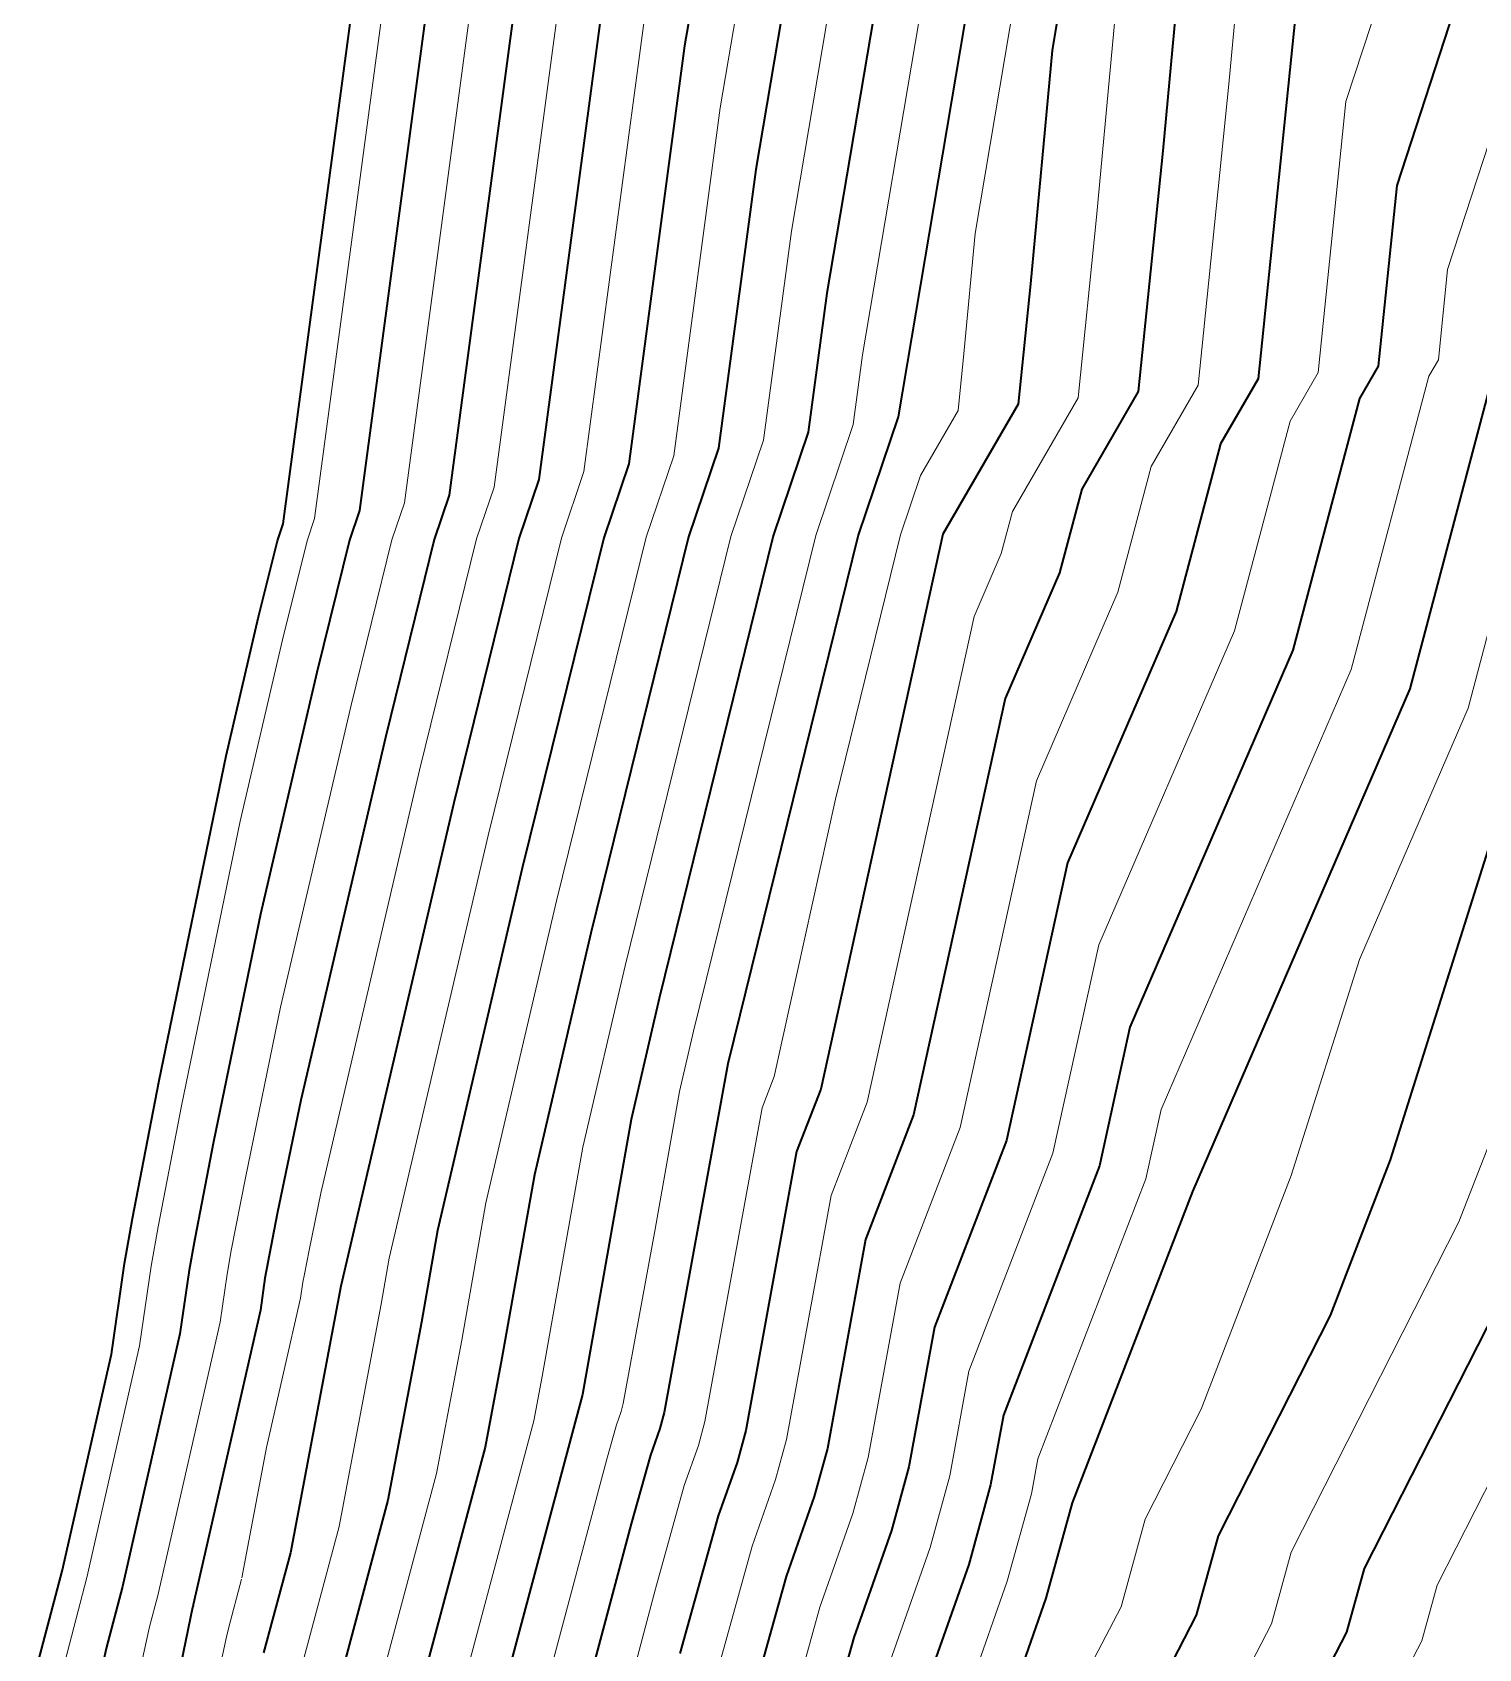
# Model space of a CAD drawing. Header units: millimetres. Extents: x -861324 to 439029, y -308065 to 694685.
# Drawn here: x -216866 to -188862, y 280901 to 312184 of the extents above; entities that cross this region are included whole.
import ezdxf

# ---------------------------------------------------------------- set-up
doc = ezdxf.new("R2010")
doc.units = ezdxf.units.MM
for name, color, linetype, lineweight in [('C-TOPO', 7, 'Continuous', 9), ('C-TOPO-MAJR', 7, 'Continuous', 35), ('C-TOPO-MINR', 7, 'Continuous', 9)]:
    doc.layers.add(name, color=color, linetype=linetype, lineweight=lineweight)

msp = doc.modelspace()

# ---------------------------------------------------------------- linework, layer by layer
at = {"layer": 'C-TOPO', "lineweight": 35}
for p, q in [((-212010, 302668), (-209541, 321131)), ((-212121, 302339), (-212010, 302668)), ((-212484, 300868), (-212121, 302339)), ((-213112, 298179), (-212484, 300868)), ((-214407, 291898), (-213112, 298179)), ((-214925, 289224), (-214407, 291898)), ((-215080, 288358), (-214925, 289224)), ((-215335, 286598), (-215080, 288358)), ((-216290, 282402), (-215335, 286598)), ((-216866, 280202), (-216290, 282402))]:
    msp.add_line(p, q, dxfattribs=at)
at = {"layer": 'C-TOPO-MAJR'}
for p, q in [((-202813, 320346), (-204236, 311921)), ((-201079, 320060), (-202858, 309529)), ((-199345, 319774), (-201481, 307137)), ((-197611, 319488), (-200103, 304745)), ((-208370, 319098), (-210532, 302926)), ((-195877, 319202), (-197123, 311831)), ((-194143, 318916), (-194978, 309892)), ((-206992, 316706), (-208794, 303229)), ((-205614, 314313), (-207056, 303532)), ((-189063, 313461), (-190448, 309218)), ((-192416, 312466), (-193129, 305480)), ((-204236, 311921), (-205317, 303835)), ((-197123, 311831), (-197541, 307318)), ((-194978, 309892), (-195454, 305235)), ((-202858, 309529), (-203579, 304138)), ((-190448, 309218), (-190805, 305725)), ((-197541, 307318), (-197778, 304990)), ((-201481, 307137), (-201841, 304442)), ((-188481, 305970), (-190198, 299477)), ((-190805, 305725), (-191169, 305095)), ((-193129, 305480), (-193858, 304220)), ((-195454, 305235), (-196547, 303345)), ((-191169, 305095), (-192457, 300225)), ((-200103, 304745), (-200877, 302453)), ((-197778, 304990), (-199236, 302470)), ((-201841, 304442), (-202519, 302436)), ((-203579, 304138), (-204160, 302420)), ((-193858, 304220), (-194717, 300973)), ((-205317, 303835), (-205802, 302403)), ((-207056, 303532), (-207443, 302387)), ((-208794, 303229), (-209084, 302370)), ((-196547, 303345), (-196976, 301721)), ((-210532, 302926), (-210726, 302353)), ((-210726, 302353), (-211357, 299795)), ((-209084, 302370), (-210031, 298533)), ((-207443, 302387), (-208705, 297270)), ((-205802, 302403), (-207379, 296008)), ((-204160, 302420), (-206053, 294746)), ((-202519, 302436), (-204727, 293483)), ((-200877, 302453), (-203401, 292221)), ((-199236, 302470), (-201602, 291727)), ((-196976, 301721), (-198028, 299290)), ((-194717, 300973), (-196820, 296110)), ((-192457, 300225), (-195613, 292929)), ((-211357, 299795), (-212450, 295119)), ((-190198, 299477), (-194405, 289749)), ((-198028, 299290), (-199803, 291232)), ((-210031, 298533), (-211670, 291518)), ((-187939, 298728), (-190576, 290362)), ((-208705, 297270), (-210891, 287918)), ((-207379, 296008), (-209019, 288994)), ((-196820, 296110), (-198004, 290738)), ((-212450, 295119), (-213358, 290711)), ((-206053, 294746), (-207146, 290069)), ((-204727, 293483), (-205274, 291145)), ((-195613, 292929), (-196204, 290244)), ((-203401, 292221), (-204633, 285471)), ((-201602, 291727), (-202067, 290522)), ((-211670, 291518), (-212125, 289314)), ((-205274, 291145), (-206213, 285821)), ((-199803, 291232), (-200733, 288822)), ((-186746, 290975), (-191078, 282450)), ((-213358, 290711), (-213722, 288835)), ((-198004, 290738), (-199399, 287123)), ((-202067, 290522), (-203053, 285122)), ((-190576, 290362), (-191739, 287349)), ((-207146, 290069), (-207773, 286520)), ((-196204, 290244), (-198065, 285423)), ((-194405, 289749), (-196731, 283724)), ((-212125, 289314), (-212306, 288376)), ((-213722, 288835), (-213831, 288227)), ((-209019, 288994), (-209332, 287219)), ((-200733, 288822), (-201472, 284772)), ((-213831, 288227), (-214010, 286992)), ((-212306, 288376), (-212361, 288072)), ((-212361, 288072), (-212450, 287455)), ((-210891, 287918), (-211870, 282756)), ((-212450, 287455), (-213749, 281751)), ((-209332, 287219), (-209984, 283778)), ((-191739, 287349), (-193905, 283087)), ((-214010, 286992), (-215123, 282103)), ((-199399, 287123), (-199892, 284423)), ((-207773, 286520), (-208099, 284799)), ((-206213, 285821), (-208304, 277994)), ((-204633, 285471), (-204718, 285163)), ((-198065, 285423), (-198312, 284073)), ((-204718, 285163), (-204900, 284645)), ((-203053, 285122), (-203222, 284506)), ((-208099, 284799), (-209665, 278935)), ((-201472, 284772), (-201727, 283848)), ((-204900, 284645), (-205270, 283314)), ((-203222, 284506), (-203586, 283470)), ((-199892, 284423), (-200231, 283190)), ((-198312, 284073), (-198735, 282532)), ((-209984, 283778), (-211026, 279876)), ((-201727, 283848), (-202273, 282295)), ((-203586, 283470), (-204327, 280808)), ((-196731, 283724), (-197240, 281875)), ((-205270, 283314), (-206942, 277052)), ((-200231, 283190), (-200959, 281119)), ((-193905, 283087), (-194329, 281546)), ((-211870, 282756), (-212388, 280817)), ((-198735, 282532), (-199646, 279944)), ((-202273, 282295), (-203384, 278301)), ((-191078, 282450), (-191418, 281217)), ((-215123, 282103), (-215436, 280907)), ((-197240, 281875), (-198332, 278768)), ((-213762, 281696), (-215611, 272898)), ((-213753, 281737), (-213762, 281696)), ((-213749, 281751), (-213753, 281737)), ((-194329, 281546), (-195371, 279545)), ((-200959, 281119), (-202440, 275794)), ((-191418, 281217), (-193502, 277215)), ((-215436, 280907), (-216197, 277450))]:
    msp.add_line(p, q, dxfattribs=at)
at = {"layer": 'C-TOPO-MINR'}
for p, q in [((-209059, 320294), (-211401, 302775)), ((-201946, 320203), (-203547, 310725)), ((-200212, 319917), (-202169, 308333)), ((-198478, 319631), (-200792, 305941)), ((-196744, 319345), (-198613, 308288)), ((-207681, 317902), (-209663, 303078)), ((-193280, 315691), (-193697, 311179)), ((-206303, 315510), (-207925, 303381)), ((-195633, 315373), (-196260, 308605)), ((-187386, 313959), (-189465, 307594)), ((-204925, 313117), (-206187, 303684)), ((-190739, 312964), (-191432, 310842)), ((-193697, 311179), (-194292, 305357)), ((-203547, 310725), (-204448, 303987)), ((-191432, 310842), (-191967, 305602)), ((-196260, 308605), (-196616, 305112)), ((-202169, 308333), (-202710, 304290)), ((-198613, 308288), (-198822, 306032)), ((-189465, 307594), (-189643, 305847)), ((-198822, 306032), (-198940, 304867)), ((-200792, 305941), (-200972, 304593)), ((-189643, 305847), (-189825, 305532)), ((-194292, 305357), (-195202, 303782)), ((-191967, 305602), (-192514, 304657)), ((-189825, 305532), (-191328, 299851)), ((-196616, 305112), (-197891, 302907)), ((-198940, 304867), (-199669, 303607)), ((-200972, 304593), (-201698, 302445)), ((-192514, 304657), (-193587, 300599)), ((-202710, 304290), (-203339, 302428)), ((-204448, 303987), (-204981, 302412)), ((-195202, 303782), (-195847, 301347)), ((-206187, 303684), (-206622, 302395)), ((-199669, 303607), (-200056, 302461)), ((-207925, 303381), (-208264, 302378)), ((-209663, 303078), (-209905, 302362)), ((-197891, 302907), (-198106, 302096)), ((-211401, 302775), (-211547, 302345)), ((-211547, 302345), (-212020, 300426)), ((-209905, 302362), (-210694, 299164)), ((-208264, 302378), (-209368, 297902)), ((-206622, 302395), (-208042, 296639)), ((-204981, 302412), (-206716, 295377)), ((-203339, 302428), (-205390, 294115)), ((-201698, 302445), (-204064, 292852)), ((-200056, 302461), (-201318, 297345)), ((-188210, 302349), (-189068, 299102)), ((-198106, 302096), (-198632, 300880)), ((-195847, 301347), (-197424, 297700)), ((-198632, 300880), (-200702, 291479)), ((-212020, 300426), (-212840, 296919)), ((-193587, 300599), (-196217, 294520)), ((-191328, 299851), (-195009, 291339)), ((-210694, 299164), (-212060, 293319)), ((-189068, 299102), (-191172, 294239)), ((-209368, 297902), (-211281, 289718)), ((-197424, 297700), (-198903, 290985)), ((-201318, 297345), (-202502, 291974)), ((-212840, 296919), (-213975, 291409)), ((-208042, 296639), (-209955, 288456)), ((-206716, 295377), (-208082, 289531)), ((-196217, 294520), (-197104, 290491)), ((-205390, 294115), (-206210, 290607)), ((-191172, 294239), (-192491, 290056)), ((-212060, 293319), (-212741, 290013)), ((-204064, 292852), (-204337, 291683)), ((-202502, 291974), (-202734, 291371)), ((-204337, 291683), (-204807, 289021)), ((-213975, 291409), (-214429, 289064)), ((-202734, 291371), (-203843, 285297)), ((-200702, 291479), (-201400, 289672)), ((-195009, 291339), (-195305, 289997)), ((-198903, 290985), (-200066, 287972)), ((-188661, 290668), (-189243, 289162)), ((-206210, 290607), (-206993, 286170)), ((-197104, 290491), (-198732, 286273)), ((-212741, 290013), (-213014, 288605)), ((-195305, 289997), (-197398, 284573)), ((-192491, 290056), (-194235, 285536)), ((-211281, 289718), (-211508, 288616)), ((-208082, 289531), (-208552, 286869)), ((-201400, 289672), (-202262, 284947)), ((-185875, 289591), (-189665, 282131)), ((-214429, 289064), (-214566, 288304)), ((-189243, 289162), (-192492, 282768)), ((-204807, 289021), (-205423, 285646)), ((-213014, 288605), (-213096, 288149)), ((-211508, 288616), (-211599, 288147)), ((-209955, 288456), (-210111, 287568)), ((-214566, 288304), (-214789, 286760)), ((-213096, 288149), (-213230, 287223)), ((-211599, 288147), (-211626, 287995)), ((-211626, 287995), (-211671, 287686)), ((-200066, 287972), (-200682, 284598)), ((-211671, 287686), (-212329, 284795)), ((-210111, 287568), (-210927, 283267)), ((-213230, 287223), (-214436, 281927)), ((-208552, 286869), (-209042, 284289)), ((-214789, 286760), (-215810, 282279)), ((-198732, 286273), (-199102, 284248)), ((-206993, 286170), (-207156, 285310)), ((-205423, 285646), (-205466, 285492)), ((-207156, 285310), (-208984, 278464)), ((-205466, 285492), (-205557, 285233)), ((-194235, 285536), (-195318, 283405)), ((-205557, 285233), (-205742, 284568)), ((-203843, 285297), (-203970, 284834)), ((-212329, 284795), (-212808, 282270)), ((-203970, 284834), (-204243, 284058)), ((-202262, 284947), (-202474, 284177)), ((-205742, 284568), (-207623, 277523)), ((-200682, 284598), (-200979, 283519)), ((-197398, 284573), (-197521, 283898)), ((-209042, 284289), (-210346, 279405)), ((-204243, 284058), (-204798, 282061)), ((-202474, 284177), (-202930, 282882)), ((-199102, 284248), (-199483, 282861)), ((-197521, 283898), (-197988, 282204)), ((-200979, 283519), (-201616, 281707)), ((-210927, 283267), (-211707, 280347)), ((-195318, 283405), (-195784, 281710)), ((-202930, 282882), (-203855, 279554)), ((-199483, 282861), (-200303, 280531)), ((-192492, 282768), (-192873, 281381)), ((-215810, 282279), (-216277, 280492)), ((-212813, 282246), (-213068, 281288)), ((-197988, 282204), (-198989, 279356)), ((-214436, 281927), (-214594, 281322)), ((-204798, 282061), (-206262, 276582)), ((-189665, 282131), (-189962, 281053)), ((-201616, 281707), (-202912, 277048)), ((-195784, 281710), (-196306, 280710)), ((-214594, 281322), (-214979, 279573)), ((-213068, 281288), (-213109, 281132)), ((-192873, 281381), (-194437, 278380)), ((-213109, 281132), (-214856, 272822)), ((-189962, 281053), (-192568, 276050))]:
    msp.add_line(p, q, dxfattribs=at)

doc.saveas('drawing.dxf')
